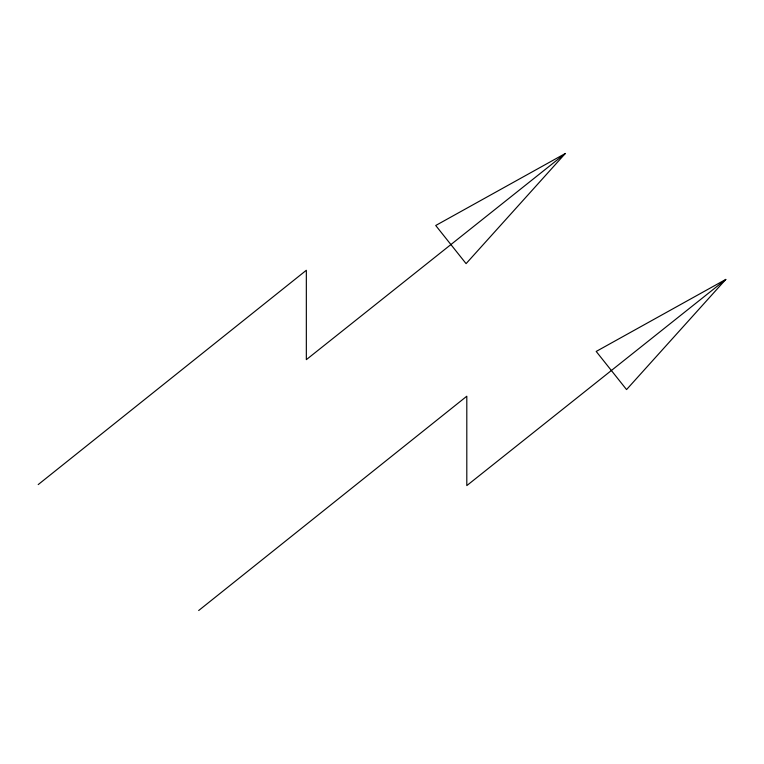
<?xml version="1.0" encoding="UTF-8"?>
<svg xmlns="http://www.w3.org/2000/svg" width="764" height="764" viewBox="0 0 764 764"><rect width="100%" height="100%" fill="white"/><g stroke="black" fill="none" stroke-linecap="round" stroke-linejoin="round"><path stroke-width="1.15" d="M565.322 153.478L466.088 263.637L435.719 225.495L565.322 153.478L306.335 359.653L306.335 270.275L38.2 484.586M725.8 279.414L626.556 389.583L596.197 351.44L725.8 279.414L466.804 485.598L466.804 396.22L198.678 610.522"/></g></svg>
